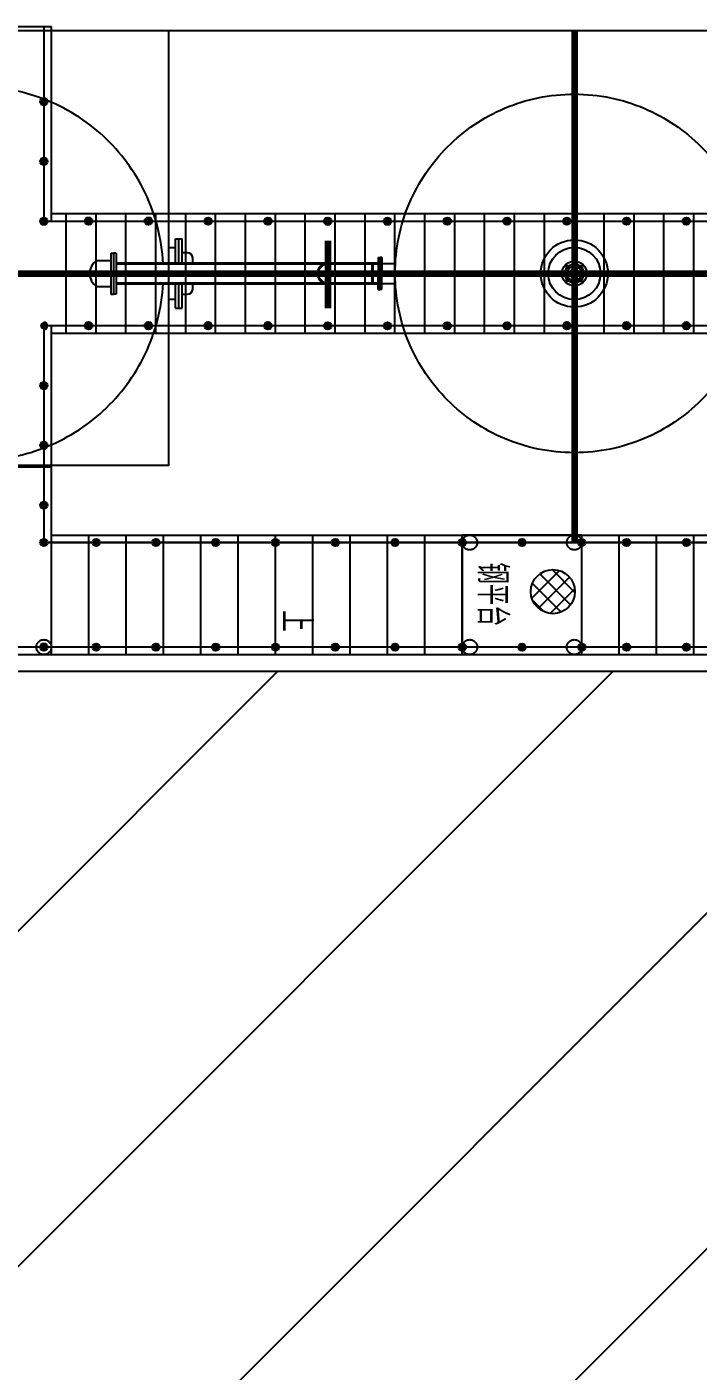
# Model space of a CAD drawing. Extents: x 93518 to 937116, y -359949 to 58022.
# Drawn here: x 691487.1 to 691709.1, y -114521.6 to -114077.1 of the extents above; entities that cross this region are included whole.
import ezdxf
from ezdxf.enums import TextEntityAlignment as Align

# ---------------------------------------------------------------- set-up
doc = ezdxf.new("R2010")
doc.units = 0
doc.header["$LTSCALE"] = 1000
doc.header["$MEASUREMENT"] = 0
for name, pattern in [('CENTER', [50.8, 31.75, -6.35, 6.35, -6.35]), ('DASH', [0.35, 0.25, -0.1]), ('DASHED', [0.75, 0.5, -0.25]), ('DASHEDX2', [38.1, 25.4, -12.7])]:
    doc.linetypes.add(name, pattern=pattern)
doc.layers.get('0').update_dxf_attribs({"linetype": 'CONTINUOUS'})
doc.layers.add('Z-本期建构筑物', color=4, linetype='CONTINUOUS')
doc.styles.add('HZ', font='geditxt.shx', dxfattribs={"width": 0.8, "bigfont": 'dxt.shx'})

# ---------------------------------------------------------------- blocks, each defined once
blk = doc.blocks.new('wq')
h = blk.add_hatch(color=8)
h.paths.add_polyline_path([(3754.9995, 1760.4252, 0.414214), (3755.0245, 1760.4502), (3754.9995, 1760.4502), (3754.9995, 1760.4752, 1)])
h.paths.add_polyline_path([(3755.0245, 1760.4502, 0.414214), (3754.9995, 1760.4752), (3754.9995, 1760.4502)], flags=17)
h = blk.add_hatch(color=8)
h.paths.add_polyline_path([(3754.9995, 1760.0252, 0.414214), (3755.0245, 1760.0502), (3754.9995, 1760.0502), (3754.9995, 1760.0752, 1)])
h.paths.add_polyline_path([(3755.0245, 1760.0502, 0.414214), (3754.9995, 1760.0752), (3754.9995, 1760.0502)], flags=17)
h = blk.add_hatch(color=8)
h.paths.add_polyline_path([(3754.9745, 1759.6496, -0.414214), (3754.9995, 1759.6746), (3754.9995, 1759.6496), (3755.0245, 1759.6496, -1)])
h.paths.add_polyline_path([(3754.9995, 1759.6746, -0.414214), (3755.0245, 1759.6496), (3754.9995, 1759.6496)], flags=17)
h = blk.add_hatch(color=8)
h.paths.add_polyline_path([(3755.324, 1759.6507, 0.414214), (3755.299, 1759.6757), (3755.299, 1759.6507), (3755.274, 1759.6507, 1)])
h.paths.add_polyline_path([(3755.299, 1759.6757, 0.414214), (3755.274, 1759.6507), (3755.299, 1759.6507)], flags=17)
h = blk.add_hatch(color=8)
h.paths.add_polyline_path([(3755.724, 1759.6507, 0.414214), (3755.699, 1759.6757), (3755.699, 1759.6507), (3755.674, 1759.6507, 1)])
h.paths.add_polyline_path([(3755.699, 1759.6757, 0.414214), (3755.674, 1759.6507), (3755.699, 1759.6507)], flags=17)
h = blk.add_hatch(color=8)
h.paths.add_polyline_path([(3756.124, 1759.6505, 0.414214), (3756.099, 1759.6755), (3756.099, 1759.6505), (3756.074, 1759.6505, 1)])
h.paths.add_polyline_path([(3756.099, 1759.6755, 0.414214), (3756.074, 1759.6505), (3756.099, 1759.6505)], flags=17)
h = blk.add_hatch(color=8)
h.paths.add_polyline_path([(3756.524, 1759.6505, 0.414214), (3756.499, 1759.6755), (3756.499, 1759.6505), (3756.474, 1759.6505, 1)])
h.paths.add_polyline_path([(3756.499, 1759.6755, 0.414214), (3756.474, 1759.6505), (3756.499, 1759.6505)], flags=17)
h = blk.add_hatch(color=8)
h.paths.add_polyline_path([(3756.924, 1759.6496, 0.414214), (3756.899, 1759.6746), (3756.899, 1759.6496), (3756.874, 1759.6496, 1)])
h.paths.add_polyline_path([(3756.899, 1759.6746, 0.414214), (3756.874, 1759.6496), (3756.899, 1759.6496)], flags=17)
h = blk.add_hatch(color=8)
h.paths.add_polyline_path([(3757.324, 1759.6498, 0.414214), (3757.299, 1759.6748), (3757.299, 1759.6498), (3757.274, 1759.6498, 1)])
h.paths.add_polyline_path([(3757.299, 1759.6748, 0.414214), (3757.274, 1759.6498), (3757.299, 1759.6498)], flags=17)
h = blk.add_hatch(color=8)
h.paths.add_polyline_path([(3757.724, 1759.6505, 0.414214), (3757.699, 1759.6755), (3757.699, 1759.6505), (3757.674, 1759.6505, 1)])
h.paths.add_polyline_path([(3757.699, 1759.6755, 0.414214), (3757.674, 1759.6505), (3757.699, 1759.6505)], flags=17)
h = blk.add_hatch(color=8)
h.paths.add_polyline_path([(3757.724, 1759.6501, 0.414214), (3757.699, 1759.6751), (3757.699, 1759.6501), (3757.674, 1759.6501, 1)])
h.paths.add_polyline_path([(3757.699, 1759.6751, 0.414214), (3757.674, 1759.6501), (3757.699, 1759.6501)], flags=17)
h = blk.add_hatch(color=8)
h.paths.add_polyline_path([(3758.124, 1759.6505, 0.414214), (3758.099, 1759.6755), (3758.099, 1759.6505), (3758.074, 1759.6505, 1)])
h.paths.add_polyline_path([(3758.099, 1759.6755, 0.414214), (3758.074, 1759.6505), (3758.099, 1759.6505)], flags=17)
h = blk.add_hatch(color=8)
h.paths.add_polyline_path([(3758.124, 1759.6502, 0.414214), (3758.099, 1759.6752), (3758.099, 1759.6502), (3758.074, 1759.6502, 1)])
h.paths.add_polyline_path([(3758.099, 1759.6752, 0.414214), (3758.074, 1759.6502), (3758.099, 1759.6502)], flags=17)
h = blk.add_hatch(color=8)
h.paths.add_polyline_path([(3758.524, 1759.6505, 0.414214), (3758.499, 1759.6755), (3758.499, 1759.6505), (3758.474, 1759.6505, 1)])
h.paths.add_polyline_path([(3758.499, 1759.6755, 0.414214), (3758.474, 1759.6505), (3758.499, 1759.6505)], flags=17)
h = blk.add_hatch(color=8)
h.paths.add_polyline_path([(3758.924, 1759.6505, 0.414214), (3758.899, 1759.6755), (3758.899, 1759.6505), (3758.874, 1759.6505, 1)])
h.paths.add_polyline_path([(3758.899, 1759.6755, 0.414214), (3758.874, 1759.6505), (3758.899, 1759.6505)], flags=17)
h = blk.add_hatch(color=8)
h.paths.add_polyline_path([(3759.324, 1759.6505, 0.414214), (3759.299, 1759.6755), (3759.299, 1759.6505), (3759.274, 1759.6505, 1)])
h.paths.add_polyline_path([(3759.299, 1759.6755, 0.414214), (3759.274, 1759.6505), (3759.299, 1759.6505)], flags=17)
h = blk.add_hatch(color=8)
h.paths.add_polyline_path([(3754.9745, 1758.9496, -0.414214), (3754.9995, 1758.9746), (3754.9995, 1758.9496), (3755.0245, 1758.9496, -1)])
h.paths.add_polyline_path([(3754.9995, 1758.9746, -0.414214), (3755.0245, 1758.9496), (3754.9995, 1758.9496)], flags=17)
h = blk.add_hatch(color=8)
h.paths.add_polyline_path([(3755.324, 1758.9507, 0.414214), (3755.299, 1758.9757), (3755.299, 1758.9507), (3755.274, 1758.9507, 1)])
h.paths.add_polyline_path([(3755.299, 1758.9757, 0.414214), (3755.274, 1758.9507), (3755.299, 1758.9507)], flags=17)
h = blk.add_hatch(color=8)
h.paths.add_polyline_path([(3755.724, 1758.9507, 0.414214), (3755.699, 1758.9757), (3755.699, 1758.9507), (3755.674, 1758.9507, 1)])
h.paths.add_polyline_path([(3755.699, 1758.9757, 0.414214), (3755.674, 1758.9507), (3755.699, 1758.9507)], flags=17)
h = blk.add_hatch(color=8)
h.paths.add_polyline_path([(3756.124, 1758.9505, 0.414214), (3756.099, 1758.9755), (3756.099, 1758.9505), (3756.074, 1758.9505, 1)])
h.paths.add_polyline_path([(3756.099, 1758.9755, 0.414214), (3756.074, 1758.9505), (3756.099, 1758.9505)], flags=17)
h = blk.add_hatch(color=8)
h.paths.add_polyline_path([(3756.524, 1758.9505, 0.414214), (3756.499, 1758.9755), (3756.499, 1758.9505), (3756.474, 1758.9505, 1)])
h.paths.add_polyline_path([(3756.499, 1758.9755, 0.414214), (3756.474, 1758.9505), (3756.499, 1758.9505)], flags=17)
h = blk.add_hatch(color=8)
h.paths.add_polyline_path([(3756.924, 1758.9496, 0.414214), (3756.899, 1758.9746), (3756.899, 1758.9496), (3756.874, 1758.9496, 1)])
h.paths.add_polyline_path([(3756.899, 1758.9746, 0.414214), (3756.874, 1758.9496), (3756.899, 1758.9496)], flags=17)
h = blk.add_hatch(color=8)
h.paths.add_polyline_path([(3757.324, 1758.9498, 0.414214), (3757.299, 1758.9748), (3757.299, 1758.9498), (3757.274, 1758.9498, 1)])
h.paths.add_polyline_path([(3757.299, 1758.9748, 0.414214), (3757.274, 1758.9498), (3757.299, 1758.9498)], flags=17)
h = blk.add_hatch(color=8)
h.paths.add_polyline_path([(3757.724, 1758.9501, 0.414214), (3757.699, 1758.9751), (3757.699, 1758.9501), (3757.674, 1758.9501, 1)])
h.paths.add_polyline_path([(3757.699, 1758.9751, 0.414214), (3757.674, 1758.9501), (3757.699, 1758.9501)], flags=17)
h = blk.add_hatch(color=8)
h.paths.add_polyline_path([(3758.124, 1758.9502, 0.414214), (3758.099, 1758.9752), (3758.099, 1758.9502), (3758.074, 1758.9502, 1)])
h.paths.add_polyline_path([(3758.099, 1758.9752, 0.414214), (3758.074, 1758.9502), (3758.099, 1758.9502)], flags=17)
h = blk.add_hatch(color=8)
h.paths.add_polyline_path([(3758.524, 1758.9505, 0.414214), (3758.499, 1758.9755), (3758.499, 1758.9505), (3758.474, 1758.9505, 1)])
h.paths.add_polyline_path([(3758.499, 1758.9755, 0.414214), (3758.474, 1758.9505), (3758.499, 1758.9505)], flags=17)
h = blk.add_hatch(color=8)
h.paths.add_polyline_path([(3758.924, 1758.9505, 0.414214), (3758.899, 1758.9755), (3758.899, 1758.9505), (3758.874, 1758.9505, 1)])
h.paths.add_polyline_path([(3758.899, 1758.9755, 0.414214), (3758.874, 1758.9505), (3758.899, 1758.9505)], flags=17)
h = blk.add_hatch(color=8)
h.paths.add_polyline_path([(3759.324, 1758.9505, 0.414214), (3759.299, 1758.9755), (3759.299, 1758.9505), (3759.274, 1758.9505, 1)])
h.paths.add_polyline_path([(3759.299, 1758.9755, 0.414214), (3759.274, 1758.9505), (3759.299, 1758.9505)], flags=17)
h = blk.add_hatch(color=8)
h.paths.add_polyline_path([(3754.9995, 1758.5752, -0.414214), (3755.0245, 1758.5502), (3754.9995, 1758.5502), (3754.9995, 1758.5252, -1)])
h.paths.add_polyline_path([(3755.0245, 1758.5502, -0.414214), (3754.9995, 1758.5252), (3754.9995, 1758.5502)], flags=17)
h = blk.add_hatch(color=8)
h.paths.add_polyline_path([(3754.9995, 1758.1752, -0.414214), (3755.0245, 1758.1502), (3754.9995, 1758.1502), (3754.9995, 1758.1252, -1)])
h.paths.add_polyline_path([(3755.0245, 1758.1502, -0.414214), (3754.9995, 1758.1252), (3754.9995, 1758.1502)], flags=17)
h = blk.add_hatch(color=8)
h.paths.add_polyline_path([(3754.9995, 1757.7752, -0.414214), (3755.0245, 1757.7502), (3754.9995, 1757.7502), (3754.9995, 1757.7252, -1)])
h.paths.add_polyline_path([(3755.0245, 1757.7502, -0.414214), (3754.9995, 1757.7252), (3754.9995, 1757.7502)], flags=17)
h = blk.add_hatch(color=8)
h.paths.add_polyline_path([(3754.9995, 1757.525, -0.414214), (3755.0245, 1757.5), (3754.9995, 1757.5), (3754.9995, 1757.475, -1)])
h.paths.add_polyline_path([(3755.0245, 1757.5, -0.414214), (3754.9995, 1757.475), (3754.9995, 1757.5)], flags=17)
h = blk.add_hatch(color=8)
h.paths.add_polyline_path([(3755.3246, 1757.5, -0.414214), (3755.3496, 1757.525), (3755.3496, 1757.5), (3755.3746, 1757.5, -1)])
h.paths.add_polyline_path([(3755.3496, 1757.525, -0.414214), (3755.3746, 1757.5), (3755.3496, 1757.5)], flags=17)
h = blk.add_hatch(color=8)
h.paths.add_polyline_path([(3755.7246, 1757.5, -0.414214), (3755.7496, 1757.525), (3755.7496, 1757.5), (3755.7746, 1757.5, -1)])
h.paths.add_polyline_path([(3755.7496, 1757.525, -0.414214), (3755.7746, 1757.5), (3755.7496, 1757.5)], flags=17)
h = blk.add_hatch(color=8)
h.paths.add_polyline_path([(3756.1246, 1757.5, -0.414214), (3756.1496, 1757.525), (3756.1496, 1757.5), (3756.1746, 1757.5, -1)])
h.paths.add_polyline_path([(3756.1496, 1757.525, -0.414214), (3756.1746, 1757.5), (3756.1496, 1757.5)], flags=17)
h = blk.add_hatch(color=8)
h.paths.add_polyline_path([(3756.5246, 1757.5, -0.414214), (3756.5496, 1757.525), (3756.5496, 1757.5), (3756.5746, 1757.5, -1)])
h.paths.add_polyline_path([(3756.5496, 1757.525, -0.414214), (3756.5746, 1757.5), (3756.5496, 1757.5)], flags=17)
h = blk.add_hatch(color=8)
h.paths.add_polyline_path([(3756.9244, 1757.5, -0.414214), (3756.9494, 1757.525), (3756.9494, 1757.5), (3756.9744, 1757.5, -1)])
h.paths.add_polyline_path([(3756.9494, 1757.525, -0.414214), (3756.9744, 1757.5), (3756.9494, 1757.5)], flags=17)
h = blk.add_hatch(color=8)
h.paths.add_polyline_path([(3757.3244, 1757.5, -0.414214), (3757.3494, 1757.525), (3757.3494, 1757.5), (3757.3744, 1757.5, -1)])
h.paths.add_polyline_path([(3757.3494, 1757.525, -0.414214), (3757.3744, 1757.5), (3757.3494, 1757.5)], flags=17)
h = blk.add_hatch(color=8)
h.paths.add_polyline_path([(3757.7744, 1757.5, -0.414214), (3757.7994, 1757.525), (3757.7994, 1757.5), (3757.8244, 1757.5, -1)])
h.paths.add_polyline_path([(3757.7994, 1757.525, -0.414214), (3757.8244, 1757.5), (3757.7994, 1757.5)], flags=17)
h = blk.add_hatch(color=8)
h.paths.add_polyline_path([(3758.1744, 1757.5, -0.414214), (3758.1994, 1757.525), (3758.1994, 1757.5), (3758.2244, 1757.5, -1)])
h.paths.add_polyline_path([(3758.1994, 1757.525, -0.414214), (3758.2244, 1757.5), (3758.1994, 1757.5)], flags=17)
h = blk.add_hatch(color=8)
h.paths.add_polyline_path([(3758.5744, 1757.5, -0.414214), (3758.5994, 1757.525), (3758.5994, 1757.5), (3758.6244, 1757.5, -1)])
h.paths.add_polyline_path([(3758.5994, 1757.525, -0.414214), (3758.6244, 1757.5), (3758.5994, 1757.5)], flags=17)
h = blk.add_hatch(color=8)
h.paths.add_polyline_path([(3758.8743, 1757.5, -0.414214), (3758.8993, 1757.525), (3758.8993, 1757.5), (3758.9243, 1757.5, -1)])
h.paths.add_polyline_path([(3758.8993, 1757.525, -0.414214), (3758.9243, 1757.5), (3758.8993, 1757.5)], flags=17)
h = blk.add_hatch(color=8)
h.paths.add_polyline_path([(3759.2743, 1757.5, -0.414214), (3759.2993, 1757.525), (3759.2993, 1757.5), (3759.3243, 1757.5, -1)])
h.paths.add_polyline_path([(3759.2993, 1757.525, -0.414214), (3759.3243, 1757.5), (3759.2993, 1757.5)], flags=17)
h = blk.add_hatch()
h.set_pattern_fill('ANSI37', color=8, scale=0.05, angle=-180, style=0)
h.set_pattern_definition([(315, (1849.34465, 2990.003194), (-0.0561266008, -0.0561266008), []), (225, (1849.34465, 2990.003194), (-0.0561266008, 0.0561266008), [])])
edge = h.paths.add_edge_path()
edge.add_arc((3758.4063, 1757.1713), 0.1476, 0, 360)
h = blk.add_hatch(color=8)
h.paths.add_polyline_path([(3754.9745, 1756.8002, -0.414214), (3754.9995, 1756.8252), (3754.9995, 1756.8002), (3755.0245, 1756.8002, -1)])
h.paths.add_polyline_path([(3754.9995, 1756.8252, -0.414214), (3755.0245, 1756.8002), (3754.9995, 1756.8002)], flags=17)
h = blk.add_hatch(color=8)
h.paths.add_polyline_path([(3755.3246, 1756.8, -0.414214), (3755.3496, 1756.825), (3755.3496, 1756.8), (3755.3746, 1756.8, -1)])
h.paths.add_polyline_path([(3755.3496, 1756.825, -0.414214), (3755.3746, 1756.8), (3755.3496, 1756.8)], flags=17)
h = blk.add_hatch(color=8)
h.paths.add_polyline_path([(3755.7246, 1756.8, -0.414214), (3755.7496, 1756.825), (3755.7496, 1756.8), (3755.7746, 1756.8, -1)])
h.paths.add_polyline_path([(3755.7496, 1756.825, -0.414214), (3755.7746, 1756.8), (3755.7496, 1756.8)], flags=17)
h = blk.add_hatch(color=8)
h.paths.add_polyline_path([(3756.1246, 1756.8, -0.414214), (3756.1496, 1756.825), (3756.1496, 1756.8), (3756.1746, 1756.8, -1)])
h.paths.add_polyline_path([(3756.1496, 1756.825, -0.414214), (3756.1746, 1756.8), (3756.1496, 1756.8)], flags=17)
h = blk.add_hatch(color=8)
h.paths.add_polyline_path([(3756.5246, 1756.8, -0.414214), (3756.5496, 1756.825), (3756.5496, 1756.8), (3756.5746, 1756.8, -1)])
h.paths.add_polyline_path([(3756.5496, 1756.825, -0.414214), (3756.5746, 1756.8), (3756.5496, 1756.8)], flags=17)
h = blk.add_hatch(color=8)
h.paths.add_polyline_path([(3756.9244, 1756.8, -0.414214), (3756.9494, 1756.825), (3756.9494, 1756.8), (3756.9744, 1756.8, -1)])
h.paths.add_polyline_path([(3756.9494, 1756.825, -0.414214), (3756.9744, 1756.8), (3756.9494, 1756.8)], flags=17)
h = blk.add_hatch(color=8)
h.paths.add_polyline_path([(3757.3244, 1756.8, -0.414214), (3757.3494, 1756.825), (3757.3494, 1756.8), (3757.3744, 1756.8, -1)])
h.paths.add_polyline_path([(3757.3494, 1756.825, -0.414214), (3757.3744, 1756.8), (3757.3494, 1756.8)], flags=17)
h = blk.add_hatch(color=8)
h.paths.add_polyline_path([(3757.7744, 1756.8, -0.414214), (3757.7994, 1756.825), (3757.7994, 1756.8), (3757.8244, 1756.8, -1)])
h.paths.add_polyline_path([(3757.7994, 1756.825, -0.414214), (3757.8244, 1756.8), (3757.7994, 1756.8)], flags=17)
h = blk.add_hatch(color=8)
h.paths.add_polyline_path([(3758.1744, 1756.8, -0.414214), (3758.1994, 1756.825), (3758.1994, 1756.8), (3758.2244, 1756.8, -1)])
h.paths.add_polyline_path([(3758.1994, 1756.825, -0.414214), (3758.2244, 1756.8), (3758.1994, 1756.8)], flags=17)
h = blk.add_hatch(color=8)
h.paths.add_polyline_path([(3758.5744, 1756.8, -0.414214), (3758.5994, 1756.825), (3758.5994, 1756.8), (3758.6244, 1756.8, -1)])
h.paths.add_polyline_path([(3758.5994, 1756.825, -0.414214), (3758.6244, 1756.8), (3758.5994, 1756.8)], flags=17)
h = blk.add_hatch(color=8)
h.paths.add_polyline_path([(3758.8743, 1756.8, -0.414214), (3758.8993, 1756.825), (3758.8993, 1756.8), (3758.9243, 1756.8, -1)])
h.paths.add_polyline_path([(3758.8993, 1756.825, -0.414214), (3758.9243, 1756.8), (3758.8993, 1756.8)], flags=17)
h = blk.add_hatch(color=8)
h.paths.add_polyline_path([(3759.2743, 1756.8, -0.414214), (3759.2993, 1756.825), (3759.2993, 1756.8), (3759.3243, 1756.8, -1)])
h.paths.add_polyline_path([(3759.2993, 1756.825, -0.414214), (3759.3243, 1756.8), (3759.2993, 1756.8)], flags=17)
at = {"color": 8, "linetype": 'DASHEDX2', "ltscale": 5}
for p, q in [((3754.9995, 1760.9502), (3754.9995, 1759.6502)), ((3754.9995, 1759.6496), (3765.6996, 1759.651)), ((3755.0495, 1759.7008), (3765.6996, 1759.7008)), ((3755.149, 1758.9008), (3755.149, 1759.7008)), ((3755.349, 1758.9008), (3755.349, 1759.7008)), ((3755.549, 1758.9008), (3755.549, 1759.7008)), ((3755.749, 1758.9008), (3755.749, 1759.7008)), ((3755.949, 1758.9008), (3755.949, 1759.7008)), ((3756.149, 1758.9008), (3756.149, 1759.7008)), ((3756.349, 1758.8994), (3756.349, 1759.6994)), ((3756.549, 1758.8994), (3756.549, 1759.6994)), ((3756.749, 1758.8997), (3756.749, 1759.6997)), ((3756.949, 1758.8997), (3756.949, 1759.6997)), ((3757.149, 1758.8999), (3757.149, 1759.6999)), ((3757.349, 1758.8999), (3757.349, 1759.6999)), ((3757.549, 1758.9008), (3757.549, 1759.7008)), ((3757.749, 1758.9008), (3757.749, 1759.7008)), ((3757.949, 1758.9003), (3757.949, 1759.7003)), ((3758.149, 1758.9003), (3758.149, 1759.7003)), ((3758.349, 1758.9006), (3758.349, 1759.7006)), ((3758.749, 1758.9008), (3758.749, 1759.7008)), ((3758.949, 1758.9008), (3758.949, 1759.7008)), ((3759.149, 1758.9008), (3759.149, 1759.7008)), ((3759.349, 1758.9008), (3759.349, 1759.7008)), ((3754.9995, 1758.951), (3765.6996, 1758.951)), ((3754.9995, 1758.9505), (3754.9995, 1757.5)), ((3755.0495, 1758.9008), (3765.6996, 1758.9008)), ((3755.0495, 1757.55), (3764.1495, 1757.55)), ((3755.2995, 1756.75), (3755.2995, 1757.55)), ((3755.5495, 1756.75), (3755.5495, 1757.55)), ((3755.7995, 1756.75), (3755.7995, 1757.55)), ((3756.0495, 1756.75), (3756.0495, 1757.55)), ((3756.0495, 1756.75), (3756.0495, 1757.55)), ((3756.2995, 1756.75), (3756.2995, 1757.55)), ((3756.5495, 1756.75), (3756.5495, 1757.55)), ((3756.7995, 1756.75), (3756.7995, 1757.55)), ((3757.0495, 1756.75), (3757.0495, 1757.55)), ((3757.2995, 1756.75), (3757.2995, 1757.55)), ((3757.5495, 1756.75), (3757.5495, 1757.55)), ((3757.7992, 1756.75), (3757.7992, 1757.55)), ((3758.5992, 1756.75), (3758.5992, 1757.55)), ((3758.8492, 1756.75), (3758.8492, 1757.55)), ((3759.0992, 1756.75), (3759.0992, 1757.55)), ((3759.3492, 1756.75), (3759.3492, 1757.55)), ((3754.9995, 1757.5), (3764.1495, 1757.5)), ((3764.1495, 1757.5), (3754.9995, 1757.5)), ((3754.0495, 1756.75), (3764.1495, 1756.75)), ((3764.1495, 1756.8), (3754.0995, 1756.8))]:
    blk.add_line(p, q, dxfattribs=at)
at = {"color": 8, "linetype": 'CENTER', "lineweight": 100, "ltscale": 800}
for p, q in [((3758.5496, 1760.9255), (3758.5496, 1757.5)), ((3756.8996, 1759.5177), (3756.8996, 1759.0676)), ((3747.5495, 1759.3), (3765.9996, 1759.3))]:
    blk.add_line(p, q, dxfattribs=at)
at = {"color": 8, "linetype": 'Continuous'}
for p, q in [((3755.8346, 1760.35), (3755.8346, 1759.3663)), ((3755.8345, 1759.4734), (3755.8815, 1759.4734)), ((3755.3556, 1759.3868), (3755.4483, 1759.3868)), ((3755.3556, 1759.2128), (3755.4483, 1759.2128)), ((3755.8346, 1759.2333), (3755.8346, 1758.015)), ((3755.8815, 1759.1262), (3755.8345, 1759.1262))]:
    blk.add_line(p, q, dxfattribs=at)
at = {"color": 8}
for p, q in [((3755.8815, 1759.5324), (3755.9037, 1759.5324)), ((3755.8815, 1759.3663), (3755.8815, 1759.5324)), ((3755.9037, 1759.3663), (3755.9037, 1759.5324)), ((3755.9037, 1759.5324), (3755.9259, 1759.5324)), ((3755.9037, 1759.3663), (3755.9037, 1759.5324)), ((3755.9259, 1759.3663), (3755.9259, 1759.5324)), ((3755.9607, 1759.4387), (3755.9259, 1759.4387)), ((3755.3556, 1759.3868), (3755.4483, 1759.3868)), ((3755.4483, 1759.4369), (3755.4664, 1759.4369)), ((3755.4483, 1759.4369), (3755.4483, 1759.1626)), ((3755.4664, 1759.4369), (3755.4664, 1759.1626)), ((3755.4844, 1759.4369), (3755.4664, 1759.4369)), ((3755.4664, 1759.4369), (3755.4664, 1759.1626)), ((3755.4844, 1759.4369), (3755.4844, 1759.1626)), ((3755.9954, 1759.3663), (3755.9954, 1759.404)), ((3757.2378, 1759.4079), (3757.2378, 1759.3)), ((3757.2378, 1759.4079), (3757.25, 1759.4079)), ((3757.25, 1759.4079), (3757.25, 1759.3)), ((3757.2622, 1759.4079), (3757.25, 1759.4079)), ((3757.25, 1759.4079), (3757.25, 1759.3)), ((3757.2622, 1759.4079), (3757.2622, 1759.3)), ((3757.2622, 1759.3665), (3757.35, 1759.3665)), ((3758.4919, 1759.3576), (3758.5188, 1759.3307)), ((3758.4919, 1759.3576), (3758.5188, 1759.3307)), ((3758.5496, 1759.19), (3758.5496, 1759.41)), ((3758.5496, 1759.2075), (3758.5496, 1759.3925)), ((3758.6072, 1759.3576), (3758.5803, 1759.3307)), ((3757.35, 1759.3), (3757.2174, 1759.3)), ((3757.2378, 1759.1921), (3757.2378, 1759.3)), ((3757.25, 1759.1921), (3757.25, 1759.3)), ((3757.25, 1759.1921), (3757.25, 1759.3)), ((3757.2622, 1759.1921), (3757.2622, 1759.3)), ((3758.4919, 1759.2424), (3758.5188, 1759.2692)), ((3758.6072, 1759.2424), (3758.5803, 1759.2692)), ((3755.3556, 1759.2128), (3755.4483, 1759.2128)), ((3755.8815, 1759.0672), (3755.8815, 1759.2333)), ((3755.9037, 1759.0672), (3755.9037, 1759.2333)), ((3755.9037, 1759.0672), (3755.9037, 1759.2333)), ((3755.9259, 1759.0672), (3755.9259, 1759.2333)), ((3755.9954, 1759.1956), (3755.9954, 1759.2333)), ((3757.2378, 1759.1921), (3757.25, 1759.1921)), ((3757.2622, 1759.1921), (3757.25, 1759.1921)), ((3757.2622, 1759.2335), (3757.35, 1759.2335)), ((3755.4483, 1759.1626), (3755.4664, 1759.1626)), ((3755.4844, 1759.1626), (3755.4664, 1759.1626)), ((3755.9259, 1759.1609), (3755.9607, 1759.1609)), ((3755.8815, 1759.0672), (3755.9037, 1759.0672)), ((3755.9037, 1759.0672), (3755.9259, 1759.0672)), ((3750.4261, 1750.5), (3756.562, 1756.636)), ((3752.6711, 1750.5), (3758.807, 1756.636)), ((3754.9162, 1750.5), (3761.0521, 1756.636)), ((3757.1612, 1750.5), (3763.2972, 1756.636))]:
    blk.add_line(p, q, dxfattribs=at)
at = {"color": 8, "linetype": 'Continuous', "lineweight": 40}
for p, q in [((3757.2379, 1759.3663), (3755.4844, 1759.3663)), ((3757.1996, 1759.3663), (3757.1996, 1759.2333)), ((3757.2379, 1759.2333), (3755.4844, 1759.2333)), ((3754.0494, 1758.008), (3755.0494, 1758.008)), ((3755.0496, 1758.008), (3754.0496, 1758.008))]:
    blk.add_line(p, q, dxfattribs=at)
at = {"color": 4}
blk.add_lwpolyline([(3669.988, 1760.9255), (3827.5926, 1760.9255), (3827.5926, 1609.2374), (3669.988, 1609.2374)], close=True, dxfattribs=at)
at = {"color": 8}
for points in [[(3766.0328, 1760.9255), (3766.0328, 1756.636), (3746.3272, 1756.636), (3746.3272, 1760.9255)], [(3755.8345, 1760.9255), (3755.8345, 1758.015), (3752.1045, 1758.015), (3752.1045, 1760.9255)]]:
    blk.add_lwpolyline(points, dxfattribs=at)
at = {"color": 8, "linetype": 'DASHEDX2', "ltscale": 5}
blk.add_lwpolyline([(3755.0495, 1759.6496), (3755.0495, 1760.95), (3754.0495, 1760.95), (3754.0495, 1756.75), (3755.0495, 1756.75), (3755.0495, 1758.951)], dxfattribs=at)
blk.add_lwpolyline([(3757.7992, 1756.75), (3758.5992, 1756.75), (3758.5992, 1757.55), (3757.7992, 1757.55)], close=True, dxfattribs=at)
at = {"color": 8, "linetype": 'Continuous'}
blk.add_lwpolyline([(3756.987, 1757.15, 0, 0, 0), (3756.612, 1757.15, 0.06, 0, 0), (3756.388, 1757.15, 0, 0, 0)], format="xyseb", dxfattribs=at)
at = {"color": 8}
for centre, radius in [((3754.9995, 1760.4502), 0.025), ((3754.9995, 1760.0502), 0.025), ((3754.9995, 1759.6496), 0.025), ((3755.299, 1759.6507), 0.025), ((3755.699, 1759.6507), 0.025), ((3756.099, 1759.6505), 0.025), ((3756.499, 1759.6505), 0.025), ((3756.899, 1759.6496), 0.025), ((3757.299, 1759.6498), 0.025), ((3757.699, 1759.6505), 0.025), ((3757.699, 1759.6501), 0.025), ((3758.099, 1759.6505), 0.025), ((3758.099, 1759.6502), 0.025), ((3758.499, 1759.6505), 0.025), ((3758.899, 1759.6505), 0.025), ((3759.299, 1759.6505), 0.025), ((3758.5496, 1759.3), 0.225), ((3758.5496, 1759.3), 0.175), ((3758.5496, 1759.3), 0.0825), ((3758.5496, 1759.3), 0.0625), ((3758.5054, 1759.3442), 0.009), ((3758.5054, 1759.3442), 0.009), ((3758.5496, 1759.3), 0.0495), ((3758.5938, 1759.3442), 0.009), ((3758.5054, 1759.2558), 0.009), ((3758.5496, 1759.3), 0.0295), ((3758.5938, 1759.2558), 0.009), ((3755.299, 1758.9507), 0.025), ((3755.699, 1758.9507), 0.025), ((3756.099, 1758.9505), 0.025), ((3756.499, 1758.9505), 0.025), ((3756.899, 1758.9496), 0.025), ((3757.299, 1758.9498), 0.025), ((3757.699, 1758.9501), 0.025), ((3758.099, 1758.9502), 0.025), ((3758.499, 1758.9505), 0.025), ((3758.899, 1758.9505), 0.025), ((3759.299, 1758.9505), 0.025), ((3754.9995, 1758.5502), 0.025), ((3754.9995, 1758.1502), 0.025), ((3754.9995, 1757.7502), 0.025), ((3754.9995, 1757.5), 0.025), ((3755.3496, 1757.5), 0.025), ((3755.7496, 1757.5), 0.025), ((3756.1496, 1757.5), 0.025), ((3756.5496, 1757.5), 0.025), ((3756.9494, 1757.5), 0.025), ((3757.3494, 1757.5), 0.025), ((3757.7994, 1757.5), 0.025), ((3758.1994, 1757.5), 0.025), ((3758.5994, 1757.5), 0.025), ((3758.8993, 1757.5), 0.025), ((3759.2993, 1757.5), 0.025), ((3758.4063, 1757.1713), 0.1476), ((3754.9995, 1756.8002), 0.025), ((3755.3496, 1756.8), 0.025), ((3755.7496, 1756.8), 0.025), ((3756.1496, 1756.8), 0.025), ((3756.5496, 1756.8), 0.025), ((3756.9494, 1756.8), 0.025), ((3757.3494, 1756.8), 0.025), ((3757.7994, 1756.8), 0.025), ((3758.1994, 1756.8), 0.025), ((3758.5994, 1756.8), 0.025), ((3758.8993, 1756.8), 0.025), ((3759.2993, 1756.8), 0.025)]:
    blk.add_circle(centre, radius, dxfattribs=at)
at = {"color": 8, "linetype": 'DASHEDX2', "ltscale": 10}
blk.add_circle((3758.5496, 1759.3003), 1.1995, dxfattribs=at)
at = {"color": 8, "linetype": 'DASHED', "ltscale": 0.1}
for centre in [(3757.8492, 1757.5), (3758.5492, 1757.5), (3754.9995, 1756.8), (3757.8492, 1756.8), (3758.5492, 1756.8)]:
    blk.add_circle(centre, 0.05, dxfattribs=at)
at = {"color": 8, "linetype": 'DASH', "ltscale": 1500}
blk.add_arc((3754.5496, 1759.3), 1.25, 3.04108, 356.94193, dxfattribs=at)
at = {"color": 8}
for centre, radius, start, end in [((3755.9607, 1759.404), 0.0347, 0, 90), ((3755.4053, 1759.2998), 0.1002, 119.74801, 240.25199), ((3755.9607, 1759.1956), 0.0347, 270, 0), ((3754.9995, 1758.9496), 0.025, 270, 90)]:
    blk.add_arc(centre, radius, start, end, dxfattribs=at)
at = {"color": 8, "linetype": 'Continuous', "lineweight": 40}
blk.add_arc((3756.8996, 1759.2998), 0.0665, 90, 270, dxfattribs=at)
at = {"color": 8, "style": 'HZ', "width": 0.75}
blk.add_text('钢平台', height=0.2, rotation=270, dxfattribs=at).set_placement((3757.9017, 1757.3661))
at = {"color": 8, "linetype": 'ByBlock', "style": 'HZ', "width": 0.75}
blk.add_text('上', height=0.2, rotation=270, dxfattribs=at).set_placement((3756.689, 1756.9745), align=Align.MIDDLE_CENTER)
at = {"color": 8, "style": 'HZ', "width": 0.8}
for p in [(3758.7668, 1735.8555), (3729.686, 1643.9264), (3799.3404, 1612.5855)]:
    blk.add_attdef('9.80', p, '', height=3.5, dxfattribs=at)

msp = doc.modelspace()

# ---------------------------------------------------------------- block references
at = {"layer": 'Z-本期建构筑物', "xscale": 49.42079999997804, "yscale": 49.42079999999987, "zscale": 49.42080000000001}
msp.add_blockref('wq', (505917.62, -201104.67), dxfattribs=at)

doc.saveas('drawing.dxf')
